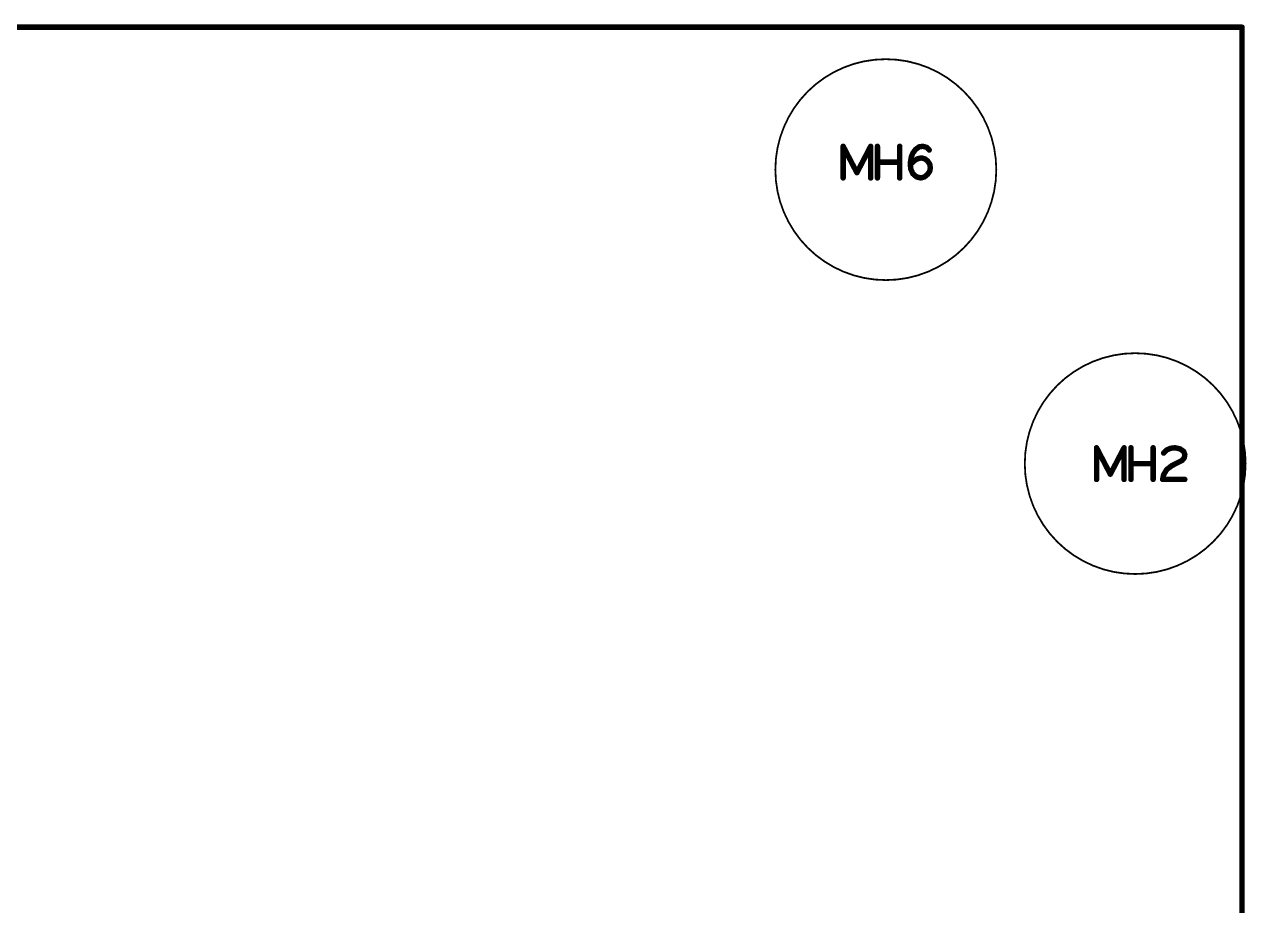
# Model space of a CAD drawing. Extents: x -1.14 to 4.53, y -2.04 to 6.
# Drawn here: x 3.182 to 4.533, y 5.024 to 5.997 of the extents above; entities that cross this region are included whole.
import ezdxf

# ---------------------------------------------------------------- set-up
doc = ezdxf.new("R2010")
doc.units = 0
doc.layers.get('0').update_dxf_attribs({"linetype": 'CONTINUOUS'})
doc.layers.add('ASPR', color=6, linetype='CONTINUOUS')
doc.layers.add('ASSE', color=1, linetype='CONTINUOUS')

# ---------------------------------------------------------------- blocks, each defined once
blk = doc.blocks.new('ROUND_1')
at = {"const_width": 0.003}
blk.add_lwpolyline([(-0.0015, 0, 1), (0.0015, 0, 1)], format="xyb", close=True, dxfattribs=at)

msp = doc.modelspace()

# ---------------------------------------------------------------- linework, layer by layer
at = {"layer": 'ASPR', "const_width": 0.006}
for points in [[(4.5276, 5.9941), (0, 5.9941)], [(4.5276, -0.3642), (4.5276, 5.9941)], [(4.0868, 5.8275), (4.0868, 5.8625)], [(4.0868, 5.8625), (4.102, 5.8333)], [(4.102, 5.8333), (4.1172, 5.8625)], [(4.1172, 5.8625), (4.1172, 5.8275)], [(4.1247, 5.8275), (4.1247, 5.8625)], [(4.1493, 5.8625), (4.1493, 5.8275)], [(4.1638, 5.8549), (4.1668, 5.859)], [(4.1668, 5.859), (4.1708, 5.8619)], [(4.1708, 5.8619), (4.1749, 5.8625)], [(4.1749, 5.8625), (4.179, 5.8613)], [(4.179, 5.8613), (4.1819, 5.8584)], [(4.1493, 5.845), (4.1247, 5.845)], [(4.1609, 5.8432), (4.1621, 5.8508)], [(4.1609, 5.8421), (4.165, 5.8462)], [(4.1621, 5.8508), (4.1638, 5.8549)], [(4.165, 5.8462), (4.1685, 5.8485)], [(4.1685, 5.8485), (4.1732, 5.8497)], [(4.1732, 5.8497), (4.1773, 5.8485)], [(4.1773, 5.8485), (4.1802, 5.8462)], [(4.1802, 5.8462), (4.1825, 5.8427)], [(4.1615, 5.8374), (4.1609, 5.8432)], [(4.1638, 5.8322), (4.1615, 5.8374)], [(4.1679, 5.8287), (4.1638, 5.8322)], [(4.1802, 5.8316), (4.1767, 5.8287)], [(4.1825, 5.8351), (4.1802, 5.8316)], [(4.1825, 5.8427), (4.1831, 5.8386)], [(4.1831, 5.8386), (4.1825, 5.8351)], [(4.1726, 5.8275), (4.1679, 5.8287)], [(4.1767, 5.8287), (4.1726, 5.8275)], [(4.3668, 5.4944), (4.3668, 5.5294)], [(4.3668, 5.5294), (4.382, 5.5002)], [(4.382, 5.5002), (4.3972, 5.5294)], [(4.3972, 5.5294), (4.3972, 5.4944)], [(4.4048, 5.4944), (4.4048, 5.5294)], [(4.4293, 5.5294), (4.4293, 5.4944)], [(4.4409, 5.5235), (4.4444, 5.527)], [(4.4444, 5.527), (4.4485, 5.5288)], [(4.4485, 5.5288), (4.4532, 5.5294)], [(4.4532, 5.5294), (4.459, 5.5282)], [(4.459, 5.5282), (4.4631, 5.5253)], [(4.4631, 5.5253), (4.4643, 5.5218)], [(4.4643, 5.5218), (4.4637, 5.5183)], [(4.4293, 5.5119), (4.4048, 5.5119)], [(4.4497, 5.5095), (4.4444, 5.5054)], [(4.4613, 5.5154), (4.4497, 5.5095)], [(4.4637, 5.5183), (4.4613, 5.5154)], [(4.4409, 5.4996), (4.4398, 5.4944)], [(4.4398, 5.4944), (4.4643, 5.4944)], [(4.4444, 5.5054), (4.4409, 5.4996)]]:
    msp.add_lwpolyline(points, dxfattribs=at)
at = {"layer": 'ASPR', "const_width": 0.00197}
for points in [[(4.0119, 5.8367, 1), (4.256, 5.8367, 1)], [(4.2875, 5.5119, 1), (4.5315, 5.5119, 1)]]:
    msp.add_lwpolyline(points, format="xyb", close=True, dxfattribs=at)
at = {"layer": 'ASSE', "const_width": 0.006}
for points in [[(0, 5.9941), (4.5276, 5.9941)], [(4.5276, 5.9941), (4.5276, -0.3642)]]:
    msp.add_lwpolyline(points, dxfattribs=at)

# ---------------------------------------------------------------- block references
at = {"layer": 'ASPR'}
for p in [(4.5276, 5.9941), (4.5276, 5.9941), (4.0868, 5.8625), (4.0868, 5.8625), (4.1172, 5.8625), (4.1172, 5.8625), (4.1247, 5.8625), (4.1493, 5.8625), (4.1668, 5.859), (4.1668, 5.859), (4.1708, 5.8619), (4.1708, 5.8619), (4.1749, 5.8625), (4.1749, 5.8625), (4.179, 5.8613), (4.179, 5.8613), (4.1819, 5.8584), (4.1247, 5.845), (4.1493, 5.845), (4.1621, 5.8508), (4.1621, 5.8508), (4.1638, 5.8549), (4.1638, 5.8549), (4.165, 5.8462), (4.165, 5.8462), (4.1685, 5.8485), (4.1685, 5.8485), (4.1732, 5.8497), (4.1732, 5.8497), (4.1773, 5.8485), (4.1773, 5.8485), (4.1802, 5.8462), (4.1802, 5.8462), (4.102, 5.8333), (4.102, 5.8333), (4.1609, 5.8432), (4.1609, 5.8432), (4.1609, 5.8421), (4.1615, 5.8374), (4.1615, 5.8374), (4.1638, 5.8322), (4.1638, 5.8322), (4.1802, 5.8316), (4.1802, 5.8316), (4.1825, 5.8427), (4.1825, 5.8427), (4.1825, 5.8351), (4.1825, 5.8351), (4.1831, 5.8386), (4.1831, 5.8386), (4.0868, 5.8275), (4.1172, 5.8275), (4.1247, 5.8275), (4.1493, 5.8275), (4.1679, 5.8287), (4.1679, 5.8287), (4.1726, 5.8275), (4.1726, 5.8275), (4.1767, 5.8287), (4.1767, 5.8287), (4.3668, 5.5294), (4.3668, 5.5294), (4.3972, 5.5294), (4.3972, 5.5294), (4.4048, 5.5294), (4.4293, 5.5294), (4.4409, 5.5235), (4.4444, 5.527), (4.4444, 5.527), (4.4485, 5.5288), (4.4485, 5.5288), (4.4532, 5.5294), (4.4532, 5.5294), (4.459, 5.5282), (4.459, 5.5282), (4.4631, 5.5253), (4.4631, 5.5253), (4.4643, 5.5218), (4.4643, 5.5218), (4.4048, 5.5119), (4.4293, 5.5119), (4.4497, 5.5095), (4.4497, 5.5095), (4.4613, 5.5154), (4.4613, 5.5154), (4.4637, 5.5183), (4.4637, 5.5183), (4.3668, 5.4944), (4.382, 5.5002), (4.382, 5.5002), (4.3972, 5.4944), (4.4048, 5.4944), (4.4293, 5.4944), (4.4398, 5.4944), (4.4398, 5.4944), (4.4409, 5.4996), (4.4409, 5.4996), (4.4444, 5.5054), (4.4444, 5.5054), (4.4643, 5.4944)]:
    msp.add_blockref('ROUND_1', p, dxfattribs=at)
at = {"layer": 'ASSE'}
msp.add_blockref('ROUND_1', (4.5276, 5.9941), dxfattribs=at)
msp.add_blockref('ROUND_1', (4.5276, 5.9941), dxfattribs=at)

doc.saveas('drawing.dxf')
